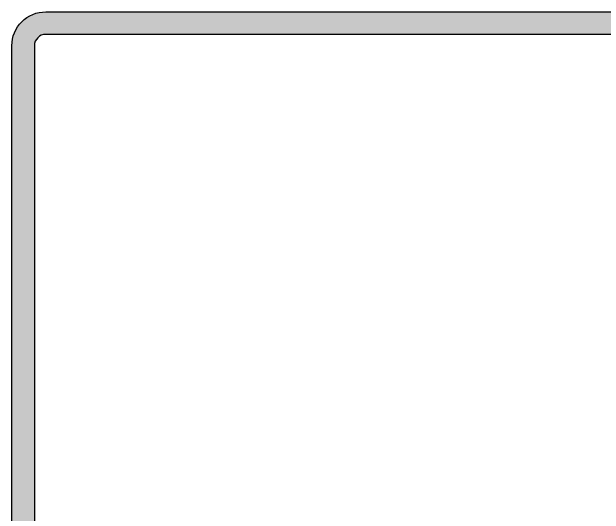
# Model space of a CAD drawing. Header units: millimetres. Extents: x 809 to 8159, y 33 to 4533.
# Drawn here: x 2921.9 to 2927.15, y 3473.5 to 3477.95 of the extents above; entities that cross this region are included whole.
import ezdxf

# ---------------------------------------------------------------- set-up
doc = ezdxf.new("R2010")
doc.units = ezdxf.units.MM
doc.layers.add('GORUNUS-TARAMA', color=11, linetype='Continuous')

# ---------------------------------------------------------------- blocks, each defined once
blk = doc.blocks.new('ajsdfxcvzx')
h = blk.add_hatch(color=256)
edge = h.paths.add_edge_path()
edge.add_line((34878.05768819847, -5120.721728157951), (34877.85768819848, -5120.721728157951))
edge.add_line((34877.85768819848, -5120.721728157951), (34877.85768819848, -5113.62172815795))
edge.add_arc((34878.15768819848, -5113.621728157952), 0.3000000000029104, 90, 179.9999999996526, ccw=False)
edge.add_line((34878.15768819848, -5113.32172815795), (34885.25768819847, -5113.32172815795))
edge.add_line((34885.25768819847, -5113.32172815795), (34885.25768819847, -5113.521728157951))
edge.add_line((34885.25768819847, -5113.521728157951), (34878.15768819848, -5113.521728157951))
edge.add_arc((34878.15768819848, -5113.621728157954), 0.1000000000030923, 90, 179.9999999979156)
edge.add_line((34878.05768819847, -5113.62172815795), (34878.05768819847, -5120.721728157951))
blk.add_lwpolyline([(34878.05768819847, -5120.721728157951), (34877.85768819848, -5120.721728157951), (34877.85768819848, -5113.62172815795, -0.4142135623730951), (34878.15768819848, -5113.32172815795), (34885.25768819847, -5113.32172815795), (34885.25768819847, -5113.521728157951), (34878.15768819848, -5113.521728157951, 0.4142135623730956), (34878.05768819847, -5113.62172815795)], format="xyb", close=True)

msp = doc.modelspace()

# ---------------------------------------------------------------- block references
at = {"layer": 'GORUNUS-TARAMA'}
msp.add_blockref('ajsdfxcvzx', (-31955.95567726321, 8591.274052643628), dxfattribs=at)

doc.saveas('drawing.dxf')
